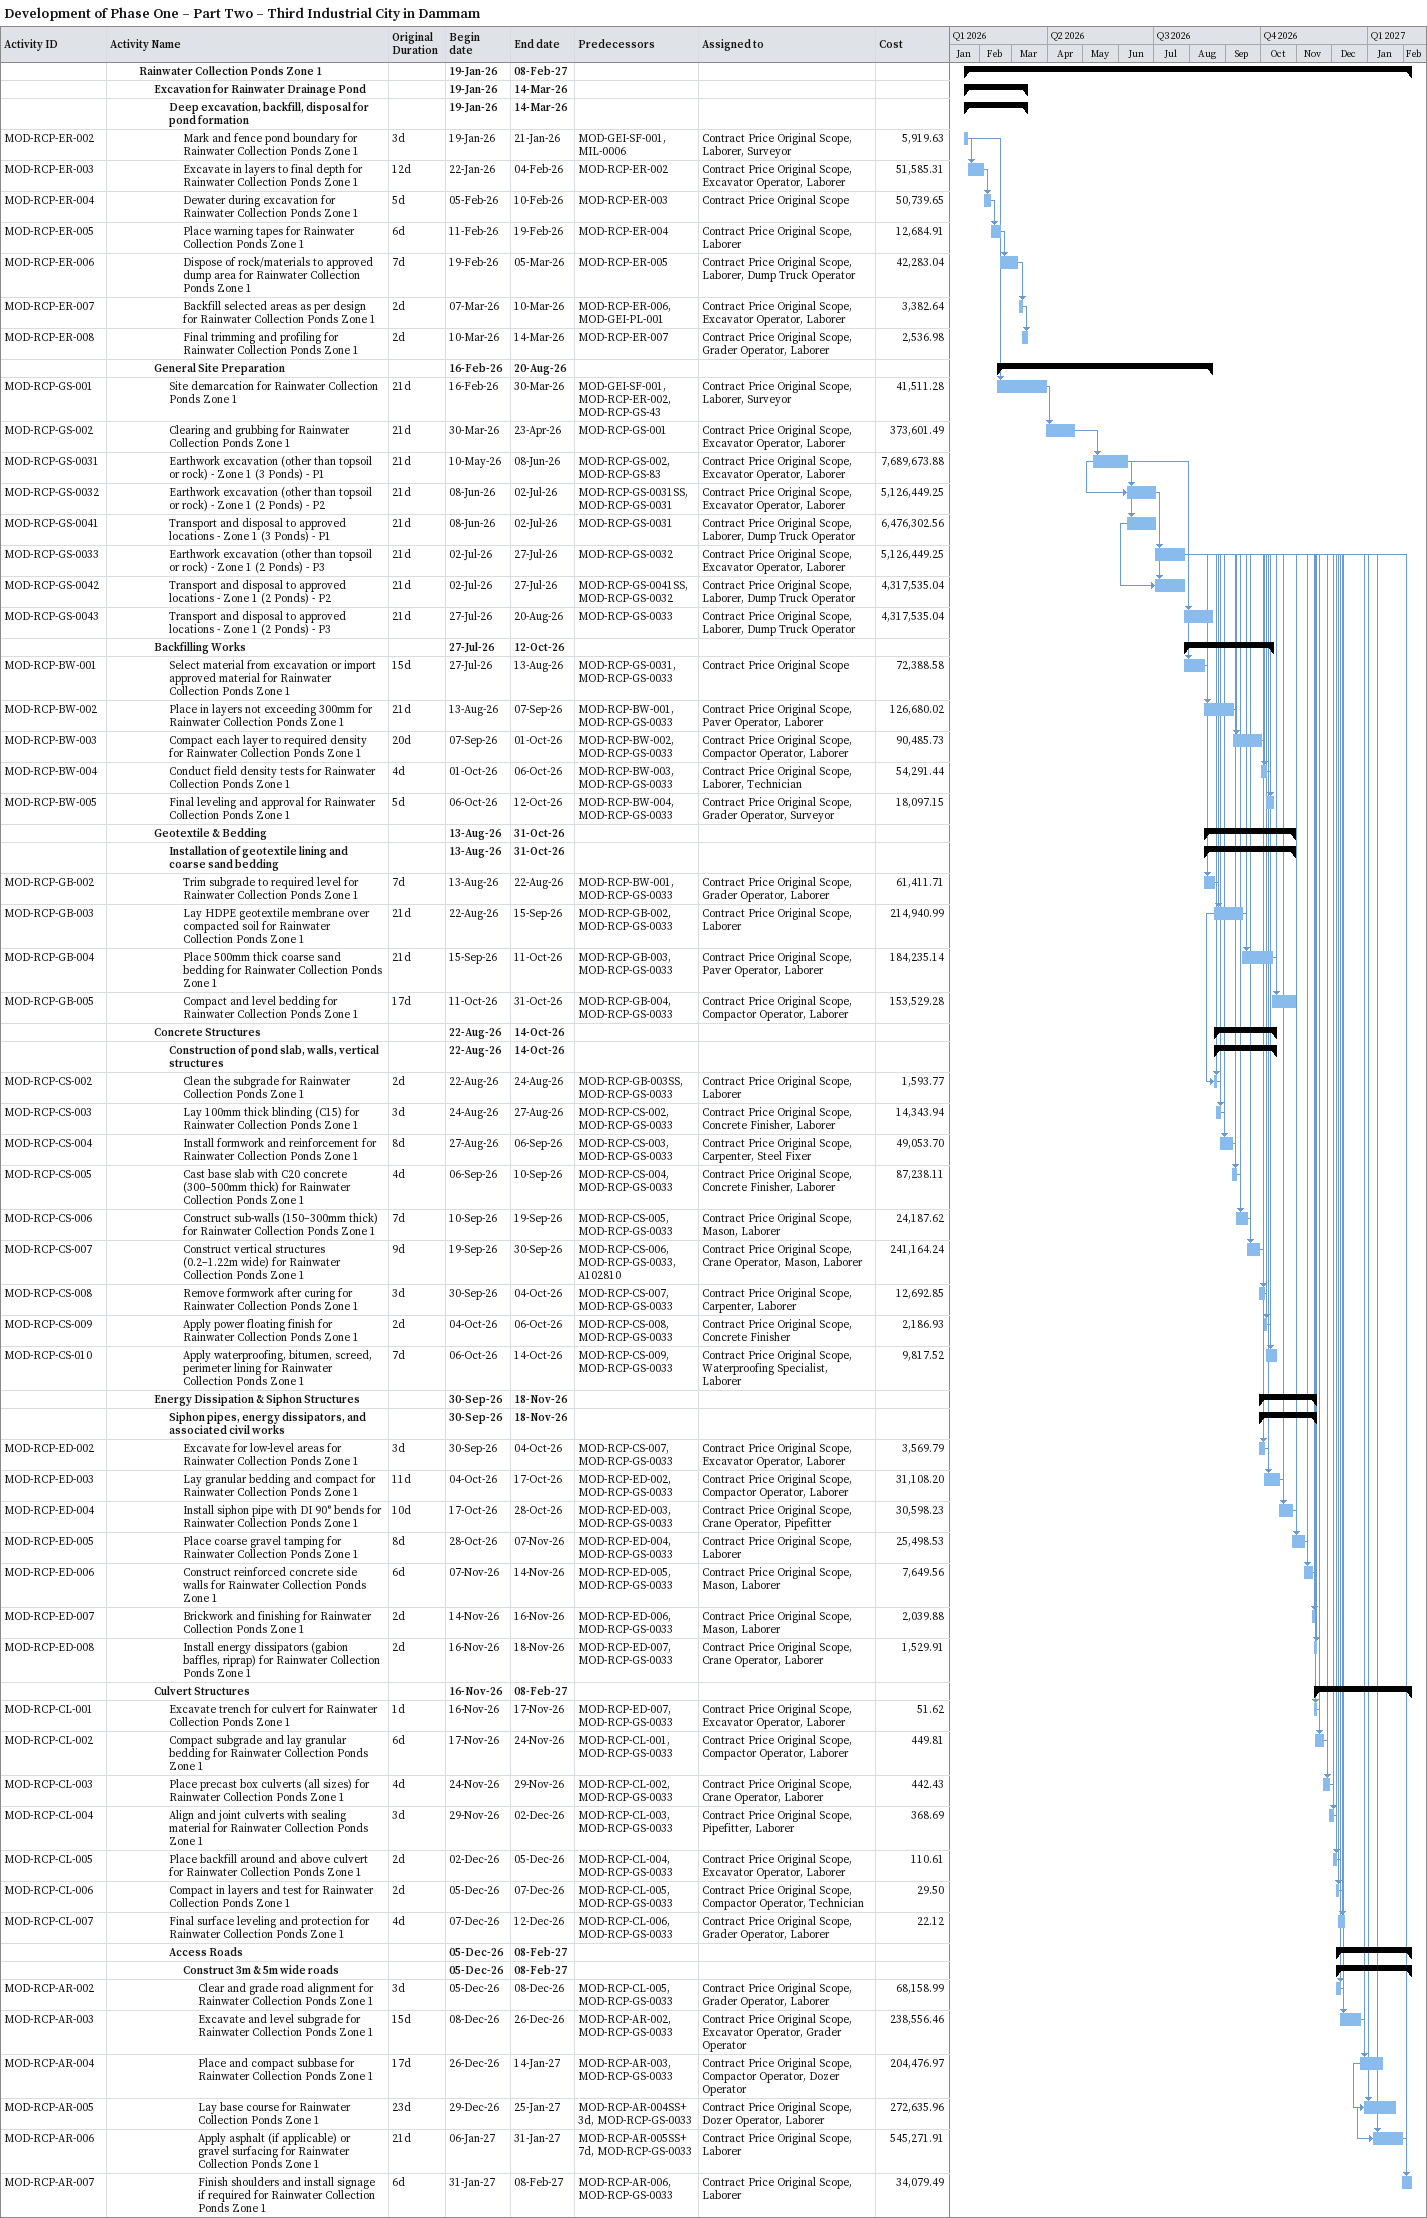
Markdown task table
Development of Phase One – Part Two – Third Industrial City in Dammam

| ID | Level | Task | Original duration | Start | Finish | Predecessors | Resources | Cost |
|---|---|---|---|---|---|---|---|---|
|  | 3 | **Rainwater Collection Ponds Zone 1** |  | 2026-01-19 | 2027-02-08 |  |  |  |
|  | 4 | **Excavation for Rainwater Drainage Pond** |  | 2026-01-19 | 2026-03-14 |  |  |  |
|  | 5 | **Deep excavation, backfill, disposal for pond formation** |  | 2026-01-19 | 2026-03-14 |  |  |  |
| MOD-RCP-ER-002 | 6 | Mark and fence pond boundary for Rainwater Collection Ponds Zone 1 | 3d | 2026-01-19 | 2026-01-21 | MOD-GEI-SF-001, MIL-0006 | Contract Price Original Scope, Laborer, Surveyor | 5919.63 |
| MOD-RCP-ER-003 | 6 | Excavate in layers to final depth for Rainwater Collection Ponds Zone 1 | 12d | 2026-01-22 | 2026-02-04 | MOD-RCP-ER-002 | Contract Price Original Scope, Excavator Operator, Laborer | 51585.31 |
| MOD-RCP-ER-004 | 6 | Dewater during excavation for Rainwater Collection Ponds Zone 1 | 5d | 2026-02-05 | 2026-02-10 | MOD-RCP-ER-003 | Contract Price Original Scope | 50739.65 |
| MOD-RCP-ER-005 | 6 | Place warning tapes for Rainwater Collection Ponds Zone 1 | 6d | 2026-02-11 | 2026-02-19 | MOD-RCP-ER-004 | Contract Price Original Scope, Laborer | 12684.91 |
| MOD-RCP-ER-006 | 6 | Dispose of rock/materials to approved dump area for Rainwater Collection Ponds Zone 1 | 7d | 2026-02-19 | 2026-03-05 | MOD-RCP-ER-005 | Contract Price Original Scope, Laborer, Dump Truck Operator | 42283.04 |
| MOD-RCP-ER-007 | 6 | Backfill selected areas as per design for Rainwater Collection Ponds Zone 1 | 2d | 2026-03-07 | 2026-03-10 | MOD-RCP-ER-006, MOD-GEI-PL-001 | Contract Price Original Scope, Excavator Operator, Laborer | 3382.64 |
| MOD-RCP-ER-008 | 6 | Final trimming and profiling for Rainwater Collection Ponds Zone 1 | 2d | 2026-03-10 | 2026-03-14 | MOD-RCP-ER-007 | Contract Price Original Scope, Grader Operator, Laborer | 2536.98 |
|  | 4 | **General Site Preparation** |  | 2026-02-16 | 2026-08-20 |  |  |  |
| MOD-RCP-GS-001 | 5 | Site demarcation for Rainwater Collection Ponds Zone 1 | 21d | 2026-02-16 | 2026-03-30 | MOD-GEI-SF-001, MOD-RCP-ER-002, MOD-RCP-GS-43 | Contract Price Original Scope, Laborer, Surveyor | 41511.28 |
| MOD-RCP-GS-002 | 5 | Clearing and grubbing for Rainwater Collection Ponds Zone 1 | 21d | 2026-03-30 | 2026-04-23 | MOD-RCP-GS-001 | Contract Price Original Scope, Excavator Operator, Laborer | 373601.49 |
| MOD-RCP-GS-0031 | 5 | Earthwork excavation (other than topsoil or rock) - Zone 1 (3 Ponds) - P1 | 21d | 2026-05-10 | 2026-06-08 | MOD-RCP-GS-002, MOD-RCP-GS-83 | Contract Price Original Scope, Excavator Operator, Laborer | 7689673.88 |
| MOD-RCP-GS-0032 | 5 | Earthwork excavation (other than topsoil or rock) - Zone 1 (2 Ponds) - P2 | 21d | 2026-06-08 | 2026-07-02 | MOD-RCP-GS-0031SS, MOD-RCP-GS-0031 | Contract Price Original Scope, Excavator Operator, Laborer | 5126449.25 |
| MOD-RCP-GS-0041 | 5 | Transport and disposal to approved locations - Zone 1 (3 Ponds) - P1 | 21d | 2026-06-08 | 2026-07-02 | MOD-RCP-GS-0031 | Contract Price Original Scope, Laborer, Dump Truck Operator | 6476302.56 |
| MOD-RCP-GS-0033 | 5 | Earthwork excavation (other than topsoil or rock) - Zone 1 (2 Ponds) - P3 | 21d | 2026-07-02 | 2026-07-27 | MOD-RCP-GS-0032 | Contract Price Original Scope, Excavator Operator, Laborer | 5126449.25 |
| MOD-RCP-GS-0042 | 5 | Transport and disposal to approved locations - Zone 1 (2 Ponds) - P2 | 21d | 2026-07-02 | 2026-07-27 | MOD-RCP-GS-0041SS, MOD-RCP-GS-0032 | Contract Price Original Scope, Laborer, Dump Truck Operator | 4317535.04 |
| MOD-RCP-GS-0043 | 5 | Transport and disposal to approved locations - Zone 1 (2 Ponds) - P3 | 21d | 2026-07-27 | 2026-08-20 | MOD-RCP-GS-0033 | Contract Price Original Scope, Laborer, Dump Truck Operator | 4317535.04 |
|  | 4 | **Backfilling Works** |  | 2026-07-27 | 2026-10-12 |  |  |  |
| MOD-RCP-BW-001 | 5 | Select material from excavation or import approved material for Rainwater Collection Ponds Zone 1 | 15d | 2026-07-27 | 2026-08-13 | MOD-RCP-GS-0031, MOD-RCP-GS-0033 | Contract Price Original Scope | 72388.58 |
| MOD-RCP-BW-002 | 5 | Place in layers not exceeding 300mm for Rainwater Collection Ponds Zone 1 | 21d | 2026-08-13 | 2026-09-07 | MOD-RCP-BW-001, MOD-RCP-GS-0033 | Contract Price Original Scope, Paver Operator, Laborer | 126680.02 |
| MOD-RCP-BW-003 | 5 | Compact each layer to required density for Rainwater Collection Ponds Zone 1 | 20d | 2026-09-07 | 2026-10-01 | MOD-RCP-BW-002, MOD-RCP-GS-0033 | Contract Price Original Scope, Compactor Operator, Laborer | 90485.73 |
| MOD-RCP-BW-004 | 5 | Conduct field density tests for Rainwater Collection Ponds Zone 1 | 4d | 2026-10-01 | 2026-10-06 | MOD-RCP-BW-003, MOD-RCP-GS-0033 | Contract Price Original Scope, Laborer, Technician | 54291.44 |
| MOD-RCP-BW-005 | 5 | Final leveling and approval for Rainwater Collection Ponds Zone 1 | 5d | 2026-10-06 | 2026-10-12 | MOD-RCP-BW-004, MOD-RCP-GS-0033 | Contract Price Original Scope, Grader Operator, Surveyor | 18097.15 |
|  | 4 | **Geotextile & Bedding** |  | 2026-08-13 | 2026-10-31 |  |  |  |
|  | 5 | **Installation of geotextile lining and coarse sand bedding** |  | 2026-08-13 | 2026-10-31 |  |  |  |
| MOD-RCP-GB-002 | 6 | Trim subgrade to required level for Rainwater Collection Ponds Zone 1 | 7d | 2026-08-13 | 2026-08-22 | MOD-RCP-BW-001, MOD-RCP-GS-0033 | Contract Price Original Scope, Grader Operator, Laborer | 61411.71 |
| MOD-RCP-GB-003 | 6 | Lay HDPE geotextile membrane over compacted soil for Rainwater Collection Ponds Zone 1 | 21d | 2026-08-22 | 2026-09-15 | MOD-RCP-GB-002, MOD-RCP-GS-0033 | Contract Price Original Scope, Laborer | 214940.99 |
| MOD-RCP-GB-004 | 6 | Place 500mm thick coarse sand bedding for Rainwater Collection Ponds Zone 1 | 21d | 2026-09-15 | 2026-10-11 | MOD-RCP-GB-003, MOD-RCP-GS-0033 | Contract Price Original Scope, Paver Operator, Laborer | 184235.14 |
| MOD-RCP-GB-005 | 6 | Compact and level bedding for Rainwater Collection Ponds Zone 1 | 17d | 2026-10-11 | 2026-10-31 | MOD-RCP-GB-004, MOD-RCP-GS-0033 | Contract Price Original Scope, Compactor Operator, Laborer | 153529.28 |
|  | 4 | **Concrete Structures** |  | 2026-08-22 | 2026-10-14 |  |  |  |
|  | 5 | **Construction of pond slab, walls, vertical structures** |  | 2026-08-22 | 2026-10-14 |  |  |  |
| MOD-RCP-CS-002 | 6 | Clean the subgrade for Rainwater Collection Ponds Zone 1 | 2d | 2026-08-22 | 2026-08-24 | MOD-RCP-GB-003SS, MOD-RCP-GS-0033 | Contract Price Original Scope, Laborer | 1593.77 |
| MOD-RCP-CS-003 | 6 | Lay 100mm thick blinding (C15) for Rainwater Collection Ponds Zone 1 | 3d | 2026-08-24 | 2026-08-27 | MOD-RCP-CS-002, MOD-RCP-GS-0033 | Contract Price Original Scope, Concrete Finisher, Laborer | 14343.94 |
| MOD-RCP-CS-004 | 6 | Install formwork and reinforcement for Rainwater Collection Ponds Zone 1 | 8d | 2026-08-27 | 2026-09-06 | MOD-RCP-CS-003, MOD-RCP-GS-0033 | Contract Price Original Scope, Carpenter, Steel Fixer | 49053.70 |
| MOD-RCP-CS-005 | 6 | Cast base slab with C20 concrete (300–500mm thick) for Rainwater Collection Ponds Zone 1 | 4d | 2026-09-06 | 2026-09-10 | MOD-RCP-CS-004, MOD-RCP-GS-0033 | Contract Price Original Scope, Concrete Finisher, Laborer | 87238.11 |
| MOD-RCP-CS-006 | 6 | Construct sub-walls (150–300mm thick) for Rainwater Collection Ponds Zone 1 | 7d | 2026-09-10 | 2026-09-19 | MOD-RCP-CS-005, MOD-RCP-GS-0033 | Contract Price Original Scope, Mason, Laborer | 24187.62 |
| MOD-RCP-CS-007 | 6 | Construct vertical structures (0.2–1.22m wide) for Rainwater Collection Ponds Zone 1 | 9d | 2026-09-19 | 2026-09-30 | MOD-RCP-CS-006, MOD-RCP-GS-0033, A102810 | Contract Price Original Scope, Crane Operator, Mason, Laborer | 241164.24 |
| MOD-RCP-CS-008 | 6 | Remove formwork after curing for Rainwater Collection Ponds Zone 1 | 3d | 2026-09-30 | 2026-10-04 | MOD-RCP-CS-007, MOD-RCP-GS-0033 | Contract Price Original Scope, Carpenter, Laborer | 12692.85 |
| MOD-RCP-CS-009 | 6 | Apply power floating finish for Rainwater Collection Ponds Zone 1 | 2d | 2026-10-04 | 2026-10-06 | MOD-RCP-CS-008, MOD-RCP-GS-0033 | Contract Price Original Scope, Concrete Finisher | 2186.93 |
| MOD-RCP-CS-010 | 6 | Apply waterproofing, bitumen, screed, perimeter lining for Rainwater Collection Ponds Zone 1 | 7d | 2026-10-06 | 2026-10-14 | MOD-RCP-CS-009, MOD-RCP-GS-0033 | Contract Price Original Scope, Waterproofing Specialist, Laborer | 9817.52 |
|  | 4 | **Energy Dissipation & Siphon Structures** |  | 2026-09-30 | 2026-11-18 |  |  |  |
|  | 5 | **Siphon pipes, energy dissipators, and associated civil works** |  | 2026-09-30 | 2026-11-18 |  |  |  |
| MOD-RCP-ED-002 | 6 | Excavate for low-level areas for Rainwater Collection Ponds Zone 1 | 3d | 2026-09-30 | 2026-10-04 | MOD-RCP-CS-007, MOD-RCP-GS-0033 | Contract Price Original Scope, Excavator Operator, Laborer | 3569.79 |
| MOD-RCP-ED-003 | 6 | Lay granular bedding and compact for Rainwater Collection Ponds Zone 1 | 11d | 2026-10-04 | 2026-10-17 | MOD-RCP-ED-002, MOD-RCP-GS-0033 | Contract Price Original Scope, Compactor Operator, Laborer | 31108.20 |
| MOD-RCP-ED-004 | 6 | Install siphon pipe with DI 90° bends for Rainwater Collection Ponds Zone 1 | 10d | 2026-10-17 | 2026-10-28 | MOD-RCP-ED-003, MOD-RCP-GS-0033 | Contract Price Original Scope, Crane Operator, Pipefitter | 30598.23 |
| MOD-RCP-ED-005 | 6 | Place coarse gravel tamping for Rainwater Collection Ponds Zone 1 | 8d | 2026-10-28 | 2026-11-07 | MOD-RCP-ED-004, MOD-RCP-GS-0033 | Contract Price Original Scope, Laborer | 25498.53 |
| MOD-RCP-ED-006 | 6 | Construct reinforced concrete side walls for Rainwater Collection Ponds Zone 1 | 6d | 2026-11-07 | 2026-11-14 | MOD-RCP-ED-005, MOD-RCP-GS-0033 | Contract Price Original Scope, Mason, Laborer | 7649.56 |
| MOD-RCP-ED-007 | 6 | Brickwork and finishing for Rainwater Collection Ponds Zone 1 | 2d | 2026-11-14 | 2026-11-16 | MOD-RCP-ED-006, MOD-RCP-GS-0033 | Contract Price Original Scope, Mason, Laborer | 2039.88 |
| MOD-RCP-ED-008 | 6 | Install energy dissipators (gabion baffles, riprap) for Rainwater Collection Ponds Zone 1 | 2d | 2026-11-16 | 2026-11-18 | MOD-RCP-ED-007, MOD-RCP-GS-0033 | Contract Price Original Scope, Crane Operator, Laborer | 1529.91 |
|  | 4 | **Culvert Structures** |  | 2026-11-16 | 2027-02-08 |  |  |  |
| MOD-RCP-CL-001 | 5 | Excavate trench for culvert for Rainwater Collection Ponds Zone 1 | 1d | 2026-11-16 | 2026-11-17 | MOD-RCP-ED-007, MOD-RCP-GS-0033 | Contract Price Original Scope, Excavator Operator, Laborer | 51.62 |
| MOD-RCP-CL-002 | 5 | Compact subgrade and lay granular bedding for Rainwater Collection Ponds Zone 1 | 6d | 2026-11-17 | 2026-11-24 | MOD-RCP-CL-001, MOD-RCP-GS-0033 | Contract Price Original Scope, Compactor Operator, Laborer | 449.81 |
| MOD-RCP-CL-003 | 5 | Place precast box culverts (all sizes) for Rainwater Collection Ponds Zone 1 | 4d | 2026-11-24 | 2026-11-29 | MOD-RCP-CL-002, MOD-RCP-GS-0033 | Contract Price Original Scope, Crane Operator, Laborer | 442.43 |
| MOD-RCP-CL-004 | 5 | Align and joint culverts with sealing material for Rainwater Collection Ponds Zone 1 | 3d | 2026-11-29 | 2026-12-02 | MOD-RCP-CL-003, MOD-RCP-GS-0033 | Contract Price Original Scope, Pipefitter, Laborer | 368.69 |
| MOD-RCP-CL-005 | 5 | Place backfill around and above culvert for Rainwater Collection Ponds Zone 1 | 2d | 2026-12-02 | 2026-12-05 | MOD-RCP-CL-004, MOD-RCP-GS-0033 | Contract Price Original Scope, Excavator Operator, Laborer | 110.61 |
| MOD-RCP-CL-006 | 5 | Compact in layers and test for Rainwater Collection Ponds Zone 1 | 2d | 2026-12-05 | 2026-12-07 | MOD-RCP-CL-005, MOD-RCP-GS-0033 | Contract Price Original Scope, Compactor Operator, Technician | 29.50 |
| MOD-RCP-CL-007 | 5 | Final surface leveling and protection for Rainwater Collection Ponds Zone 1 | 4d | 2026-12-07 | 2026-12-12 | MOD-RCP-CL-006, MOD-RCP-GS-0033 | Contract Price Original Scope, Grader Operator, Laborer | 22.12 |
|  | 5 | **Access Roads** |  | 2026-12-05 | 2027-02-08 |  |  |  |
|  | 6 | **Construct 3m & 5m wide roads** |  | 2026-12-05 | 2027-02-08 |  |  |  |
| MOD-RCP-AR-002 | 7 | Clear and grade road alignment for Rainwater Collection Ponds Zone 1 | 3d | 2026-12-05 | 2026-12-08 | MOD-RCP-CL-005, MOD-RCP-GS-0033 | Contract Price Original Scope, Grader Operator, Laborer | 68158.99 |
| MOD-RCP-AR-003 | 7 | Excavate and level subgrade for Rainwater Collection Ponds Zone 1 | 15d | 2026-12-08 | 2026-12-26 | MOD-RCP-AR-002, MOD-RCP-GS-0033 | Contract Price Original Scope, Excavator Operator, Grader Operator | 238556.46 |
| MOD-RCP-AR-004 | 7 | Place and compact subbase for Rainwater Collection Ponds Zone 1 | 17d | 2026-12-26 | 2027-01-14 | MOD-RCP-AR-003, MOD-RCP-GS-0033 | Contract Price Original Scope, Compactor Operator, Dozer Operator | 204476.97 |
| MOD-RCP-AR-005 | 7 | Lay base course for Rainwater Collection Ponds Zone 1 | 23d | 2026-12-29 | 2027-01-25 | MOD-RCP-AR-004SS+3d, MOD-RCP-GS-0033 | Contract Price Original Scope, Dozer Operator, Laborer | 272635.96 |
| MOD-RCP-AR-006 | 7 | Apply asphalt (if applicable) or gravel surfacing for Rainwater Collection Ponds Zone 1 | 21d | 2027-01-06 | 2027-01-31 | MOD-RCP-AR-005SS+7d, MOD-RCP-GS-0033 | Contract Price Original Scope, Laborer | 545271.91 |
| MOD-RCP-AR-007 | 7 | Finish shoulders and install signage if required for Rainwater Collection Ponds Zone 1 | 6d | 2027-01-31 | 2027-02-08 | MOD-RCP-AR-006, MOD-RCP-GS-0033 | Contract Price Original Scope, Laborer | 34079.49 |
